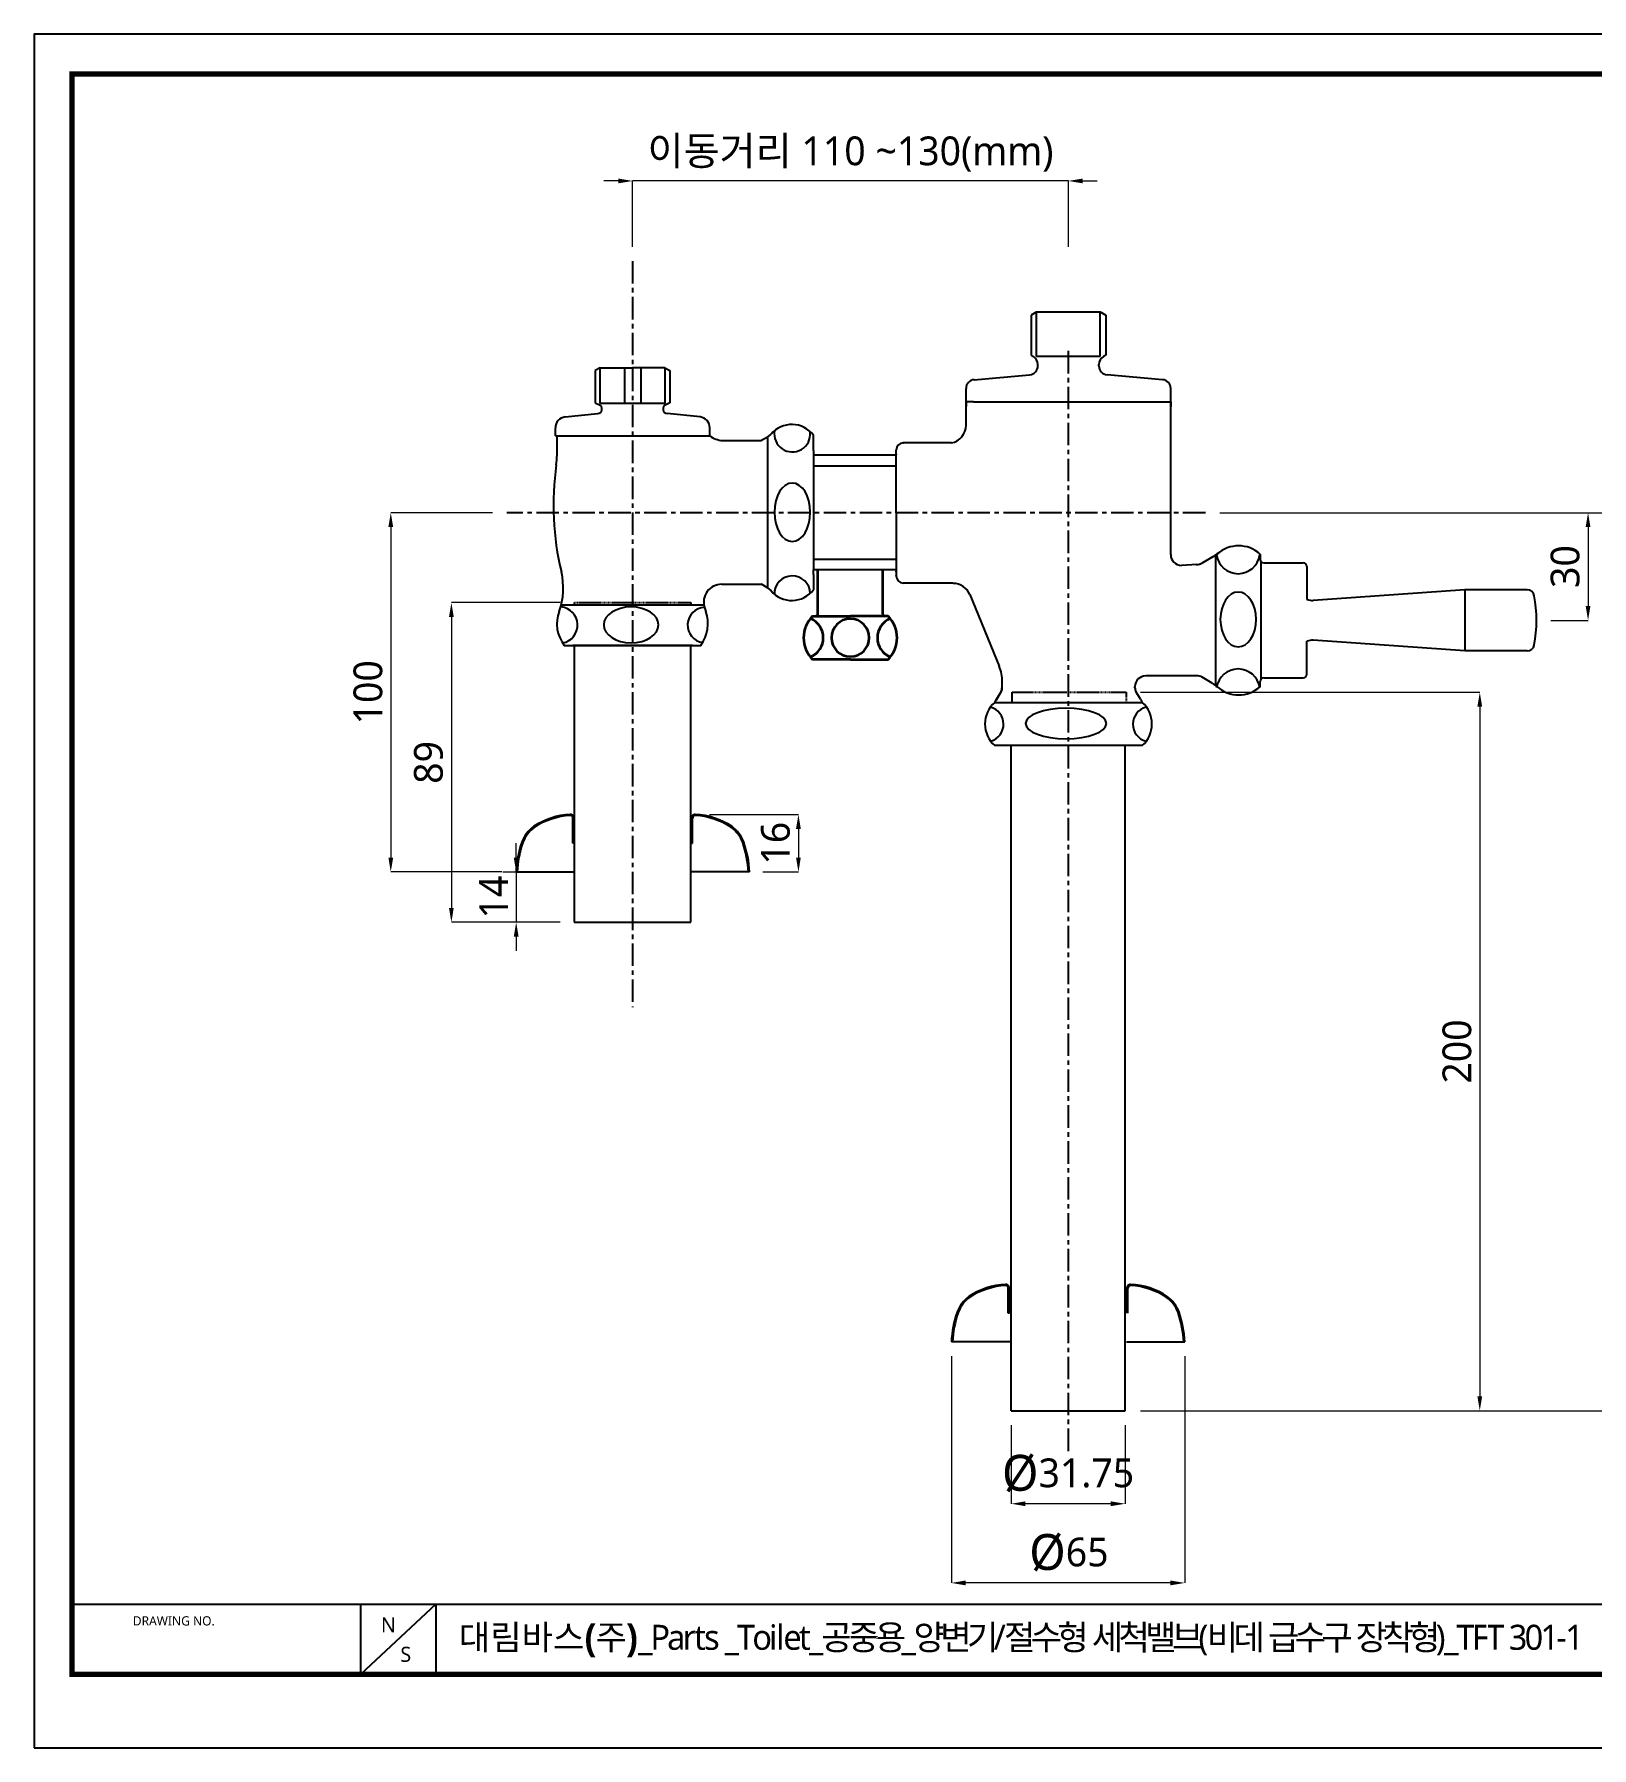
# Model space of a CAD drawing. Header units: millimetres. Extents: x 575 to 1226, y -855 to -378.
# Drawn here: x 575.4 to 1009, y -855.5 to -378.5 of the extents above; entities that cross this region are included whole.
import ezdxf

# ---------------------------------------------------------------- set-up
doc = ezdxf.new("R2010")
doc.units = ezdxf.units.MM
doc.linetypes.add('CENTER', pattern=[2, 1.25, -0.25, 0.25, -0.25])
doc.linetypes.add('HIDDEN', pattern=[0.375, 0.25, -0.125])
doc.layers.add('DIM & TEXT', color=4, linetype='Continuous', lineweight=15)
doc.layers.add('DWG', color=7, linetype='Continuous', lineweight=25)
doc.styles.add('Daelim Dimension', font='')
doc.styles.get('Daelim Dimension').set_extended_font_data('NanumGothic')
doc.dimstyles.new('DEFAULT', dxfattribs={"dimscale": 2, "dimtxt": 2, "dimasz": 2, "dimexe": 0, "dimexo": 2, "dimgap": 1, "dimtad": 1, "dimdec": 1, "dimzin": 9, "dimdsep": 46, "dimtxsty": 'Daelim Dimension', "dimcen": 0.5, "dimclrd": 252, "dimclre": 252, "dimclrt": 3, "dimadec": 1, "dimazin": 0, "dimtfac": 1, "dimtdec": 1, "dimtix": 1, "dimtmove": 0, "dimatfit": 3, "dimfxl": 1, "dimtolj": 1, "dimtzin": 1, "dimlwd": 9, "dimlwe": 9, "dimarcsym": 0})

# ---------------------------------------------------------------- blocks, each defined once
blk = doc.blocks.new('*D1')
at = {"color": 5, "lineweight": 9, "ltscale": 0.5, "transparency": 16777216}
for p, q in [((737.97, -419.33), (733.97, -419.33)), ((741.97, -437.63), (741.97, -419.33)), ((863.32, -419.33), (741.97, -419.33)), ((863.32, -437.7), (863.32, -419.33)), ((867.32, -419.33), (871.32, -419.33))]:
    blk.add_line(p, q, dxfattribs=at)
at = {"color": 5, "ltscale": 0.5, "transparency": 16777216}
for points in [[(737.97, -418.66), (737.97, -420), (741.97, -419.33)], [(867.32, -418.66), (867.32, -420), (863.32, -419.33)]]:
    blk.add_solid(points, dxfattribs=at)
at = {"layer": 'Defpoints', "color": 0, "ltscale": 0.5, "transparency": 16777216}
for p in [(741.97, -419.33), (741.97, -441.63), (863.32, -441.7)]:
    blk.add_point(p, dxfattribs=at)
at = {"color": 2, "ltscale": 0.5, "transparency": 16777216, "insert": (802.65, -411.84), "char_height": 8, "attachment_point": 5, "style": 'Daelim Dimension'}
blk.add_mtext('\\A1;이동거리 110 ~130(mm)', dxfattribs=at)
blk = doc.blocks.new('*D2')
at = {"color": 5, "lineweight": 9, "ltscale": 0.5, "transparency": 16777216}
for p, q in [((702.96, -511.68), (674.65, -511.68)), ((674.65, -515.68), (674.65, -607.68)), ((705.54, -611.68), (674.65, -611.68))]:
    blk.add_line(p, q, dxfattribs=at)
at = {"color": 5, "ltscale": 0.5, "transparency": 16777216}
for points in [[(673.99, -515.68), (675.32, -515.68), (674.65, -511.68)], [(673.99, -607.68), (675.32, -607.68), (674.65, -611.68)]]:
    blk.add_solid(points, dxfattribs=at)
at = {"layer": 'Defpoints', "color": 0, "ltscale": 0.5, "transparency": 16777216}
for p in [(706.96, -511.68), (674.65, -611.68), (709.54, -611.68)]:
    blk.add_point(p, dxfattribs=at)
at = {"color": 7, "ltscale": 0.5, "transparency": 16777216, "insert": (668.33, -561.68), "char_height": 8, "attachment_point": 5, "rotation": 90, "style": 'Daelim Dimension'}
blk.add_mtext('\\A1;100', dxfattribs=at)
blk = doc.blocks.new('*D3')
at = {"color": 5, "lineweight": 9, "ltscale": 0.5, "transparency": 16777216}
for p, q in [((721.78, -536.7), (691.53, -536.7)), ((691.53, -540.7), (691.53, -621.7)), ((721.78, -625.7), (691.53, -625.7))]:
    blk.add_line(p, q, dxfattribs=at)
at = {"color": 5, "ltscale": 0.5, "transparency": 16777216}
for points in [[(690.86, -540.7), (692.19, -540.7), (691.53, -536.7)], [(690.86, -621.7), (692.19, -621.7), (691.53, -625.7)]]:
    blk.add_solid(points, dxfattribs=at)
at = {"layer": 'Defpoints', "color": 0, "ltscale": 0.5, "transparency": 16777216}
for p in [(725.78, -536.7), (691.53, -625.7), (725.78, -625.7)]:
    blk.add_point(p, dxfattribs=at)
at = {"color": 7, "ltscale": 0.5, "transparency": 16777216, "insert": (685.17, -581.2), "char_height": 8, "attachment_point": 5, "rotation": 90, "style": 'Daelim Dimension'}
blk.add_mtext('\\A1;89', dxfattribs=at)
blk = doc.blocks.new('*D4')
at = {"color": 5, "lineweight": 9, "ltscale": 0.5, "transparency": 16777216}
for p, q in [((709.57, -607.7), (709.57, -603.7)), ((705.84, -611.7), (709.57, -611.7)), ((709.57, -611.7), (709.57, -625.7)), ((721.72, -625.7), (709.57, -625.7)), ((709.57, -629.7), (709.57, -633.7))]:
    blk.add_line(p, q, dxfattribs=at)
at = {"color": 5, "ltscale": 0.5, "transparency": 16777216}
for points in [[(708.9, -607.7), (710.24, -607.7), (709.57, -611.7)], [(708.9, -629.7), (710.24, -629.7), (709.57, -625.7)]]:
    blk.add_solid(points, dxfattribs=at)
at = {"layer": 'Defpoints', "color": 0, "ltscale": 0.5, "transparency": 16777216}
for p in [(709.84, -611.7), (709.57, -625.7), (725.72, -625.7)]:
    blk.add_point(p, dxfattribs=at)
at = {"color": 7, "ltscale": 0.5, "transparency": 16777216, "insert": (703.3, -618.7), "char_height": 8, "attachment_point": 5, "rotation": 90, "style": 'Daelim Dimension'}
blk.add_mtext('\\A1;14', dxfattribs=at)
blk = doc.blocks.new('*D5')
at = {"color": 5, "lineweight": 9, "ltscale": 0.5, "transparency": 16777216}
for p, q in [((763.43, -595.7), (788.16, -595.7)), ((788.16, -599.7), (788.16, -607.68)), ((778.24, -611.68), (788.16, -611.68))]:
    blk.add_line(p, q, dxfattribs=at)
at = {"color": 5, "ltscale": 0.5, "transparency": 16777216}
for points in [[(787.49, -599.7), (788.82, -599.7), (788.16, -595.7)], [(787.49, -607.68), (788.82, -607.68), (788.16, -611.68)]]:
    blk.add_solid(points, dxfattribs=at)
at = {"layer": 'Defpoints', "color": 0, "ltscale": 0.5, "transparency": 16777216}
for p in [(759.43, -595.7), (774.24, -611.68), (788.16, -611.68)]:
    blk.add_point(p, dxfattribs=at)
at = {"color": 7, "ltscale": 0.5, "transparency": 16777216, "insert": (781.8, -603.69), "char_height": 8, "attachment_point": 5, "rotation": 90, "style": 'Daelim Dimension'}
blk.add_mtext('\\A1;16', dxfattribs=at)
blk = doc.blocks.new('*D6')
at = {"color": 5, "lineweight": 9, "ltscale": 0.5, "transparency": 16777216}
for p, q in [((905.46, -511.68), (1008.01, -511.68)), ((1008.01, -515.68), (1008.01, -537.66)), ((997.68, -541.66), (1008.01, -541.66))]:
    blk.add_line(p, q, dxfattribs=at)
at = {"color": 5, "ltscale": 0.5, "transparency": 16777216}
for points in [[(1007.34, -515.68), (1008.68, -515.68), (1008.01, -511.68)], [(1007.34, -537.66), (1008.68, -537.66), (1008.01, -541.66)]]:
    blk.add_solid(points, dxfattribs=at)
at = {"layer": 'Defpoints', "color": 0, "ltscale": 0.5, "transparency": 16777216}
for p in [(901.46, -511.68), (993.68, -541.66), (1008.01, -541.66)]:
    blk.add_point(p, dxfattribs=at)
at = {"color": 7, "ltscale": 0.5, "transparency": 16777216, "insert": (1001.65, -526.67), "char_height": 8, "attachment_point": 5, "rotation": 90, "style": 'Daelim Dimension'}
blk.add_mtext('\\A1;30', dxfattribs=at)
blk = doc.blocks.new('*D7')
at = {"color": 5, "lineweight": 9, "ltscale": 0.5, "transparency": 16777216}
for p, q in [((905.46, -511.68), (1056.12, -511.68)), ((1056.12, -515.68), (1056.12, -757.68)), ((905.46, -761.68), (1056.12, -761.68))]:
    blk.add_line(p, q, dxfattribs=at)
at = {"color": 5, "ltscale": 0.5, "transparency": 16777216}
for points in [[(1055.45, -515.68), (1056.79, -515.68), (1056.12, -511.68)], [(1055.45, -757.68), (1056.79, -757.68), (1056.12, -761.68)]]:
    blk.add_solid(points, dxfattribs=at)
at = {"layer": 'Defpoints', "color": 0, "ltscale": 0.5, "transparency": 16777216}
for p in [(901.46, -511.68), (901.46, -761.68), (1056.12, -761.68)]:
    blk.add_point(p, dxfattribs=at)
at = {"color": 7, "ltscale": 0.5, "transparency": 16777216, "insert": (1049.76, -636.68), "char_height": 8, "attachment_point": 5, "rotation": 90, "style": 'Daelim Dimension'}
blk.add_mtext('\\A1;250', dxfattribs=at)
blk = doc.blocks.new('*D8')
at = {"color": 5, "lineweight": 9, "ltscale": 0.5, "transparency": 16777216}
for p, q in [((883.4, -561.68), (977.86, -561.68)), ((977.86, -565.68), (977.86, -757.68)), ((883.4, -761.68), (977.86, -761.68))]:
    blk.add_line(p, q, dxfattribs=at)
at = {"color": 5, "ltscale": 0.5, "transparency": 16777216}
for points in [[(977.2, -565.68), (978.53, -565.68), (977.86, -561.68)], [(977.2, -757.68), (978.53, -757.68), (977.86, -761.68)]]:
    blk.add_solid(points, dxfattribs=at)
at = {"layer": 'Defpoints', "color": 0, "ltscale": 0.5, "transparency": 16777216}
for p in [(879.4, -561.68), (879.4, -761.68), (977.86, -761.68)]:
    blk.add_point(p, dxfattribs=at)
at = {"color": 7, "ltscale": 0.5, "transparency": 16777216, "insert": (971.53, -661.68), "char_height": 8, "attachment_point": 5, "rotation": 90, "style": 'Daelim Dimension'}
blk.add_mtext('\\A1;200', dxfattribs=at)
blk = doc.blocks.new('*D9')
at = {"color": 5, "lineweight": 9, "ltscale": 0.5, "transparency": 16777216}
for p, q in [((830.73, -746.52), (830.73, -809.62)), ((895.73, -746.52), (895.73, -809.62)), ((891.73, -809.62), (834.73, -809.62))]:
    blk.add_line(p, q, dxfattribs=at)
at = {"color": 5, "ltscale": 0.5, "transparency": 16777216}
for points in [[(834.73, -808.95), (834.73, -810.29), (830.73, -809.62)], [(891.73, -808.95), (891.73, -810.29), (895.73, -809.62)]]:
    blk.add_solid(points, dxfattribs=at)
at = {"layer": 'Defpoints', "color": 0, "ltscale": 0.5, "transparency": 16777216}
for p in [(830.73, -742.52), (895.73, -742.52), (830.73, -809.62)]:
    blk.add_point(p, dxfattribs=at)
at = {"color": 7, "ltscale": 0.5, "transparency": 16777216, "insert": (863.46, -801.23), "char_height": 8, "attachment_point": 5, "style": 'Daelim Dimension'}
blk.add_mtext('\\A1;{\\H1.25x;\\C256;Ø}65', dxfattribs=at)
blk = doc.blocks.new('*D10')
at = {"color": 5, "lineweight": 9, "ltscale": 0.5, "transparency": 16777216}
for p, q in [((847.36, -765.68), (847.36, -787.58)), ((879.11, -765.68), (879.11, -787.58)), ((875.11, -787.58), (851.36, -787.58))]:
    blk.add_line(p, q, dxfattribs=at)
at = {"color": 5, "ltscale": 0.5, "transparency": 16777216}
for points in [[(851.36, -786.91), (851.36, -788.25), (847.36, -787.58)], [(875.11, -786.91), (875.11, -788.25), (879.11, -787.58)]]:
    blk.add_solid(points, dxfattribs=at)
at = {"layer": 'Defpoints', "color": 0, "ltscale": 0.5, "transparency": 16777216}
for p in [(847.36, -761.68), (879.11, -761.68), (847.36, -787.58)]:
    blk.add_point(p, dxfattribs=at)
at = {"color": 7, "ltscale": 0.5, "transparency": 16777216, "insert": (863.23, -779.19), "char_height": 8, "attachment_point": 5, "style": 'Daelim Dimension'}
blk.add_mtext('\\A1;{\\H1.25x;\\C256;Ø}31.75', dxfattribs=at)

msp = doc.modelspace()

# ---------------------------------------------------------------- linework, layer by layer
msp.add_line((872.3187522, -455.8546786), (854.3187522, -455.8546786))
at = {"color": 0}
for p, q in [((815.3506997, -511.7663918), (815.3506997, -494.2663918)), ((830.8082482, -492.2663918), (817.3506997, -492.2663918)), ((815.3506997, -511.7663918), (815.3506997, -529.2663918)), ((830.3948624, -531.2663918), (817.3506997, -531.2663918)), ((709.5367794, -611.6808684), (725.7228279, -611.6808684)), ((774.5367794, -611.6808684), (758.2228279, -611.6808684))]:
    msp.add_line(p, q, dxfattribs=at)
at = {"color": 0, "ltscale": 0.05}
for p, q in [((835.8759709, -534.4977252), (844.0641403, -554.3851759)), ((843.4224204, -563.5308745), (844.6544704, -561.3968947)), ((844.9224204, -560.3968947), (844.9224204, -558.8418639))]:
    msp.add_line(p, q, dxfattribs=at)
at = {"ltscale": 0.5}
for p, q in [((725.7780437, -625.6957762), (725.7780437, -548.6259749)), ((758.222826, -625.6957762), (758.222824, -548.6259749))]:
    msp.add_line(p, q, dxfattribs=at)
at = {"color": 5}
msp.add_line((585.8582019, -815.5329421), (1110.0454845, -815.5329421), dxfattribs=at)
at = {"color": 5, "ltscale": 40}
for p, q in [((666.2088909, -815.5329421), (666.2088909, -835.1492827)), ((666.2088909, -815.5329421), (666.2088909, -835.1492827)), ((687.2032451, -815.5329421), (666.2088909, -835.1492827)), ((687.2032451, -815.5329421), (666.2088909, -835.1492827)), ((687.2032451, -815.5329421), (687.2032451, -835.1492827)), ((687.2032451, -815.5329421), (687.2032451, -835.1492827))]:
    msp.add_line(p, q, dxfattribs=at)
at = {"ltscale": 0.5}
msp.add_lwpolyline([(575.3900089, -855.4998305), (1226.3900089, -855.4998305), (1226.3900089, -378.4998305), (575.3900089, -378.4998305)], close=True, dxfattribs=at)
at = {"color": 5, "linetype": 'ByBlock', "lineweight": 200, "const_width": 1.5}
msp.add_lwpolyline([(585.8582019, -835.0751097), (1215.8582019, -835.0751097), (1215.8582019, -389.5751097), (585.8582019, -389.5751097)], close=True, dxfattribs=at)
at = {"color": 0}
for centre, start, end in [((817.3506997, -494.2663918), 90, 180), ((817.3506997, -529.2663918), 180, 270)]:
    msp.add_arc(centre, 2, start, end, dxfattribs=at)
at = {"color": 0, "linetype": 'HIDDEN'}
msp.add_arc((829.7188737, -541.716376), 10.4718256, 81.683186219, 86.298807051, dxfattribs=at)
at = {"color": 0, "ltscale": 0.05}
for centre, radius, start, end in [((832.9224204, -558.8418639), 12, 0, 21.801450073), ((842.9224204, -560.3968947), 2, 330.000014923, 0)]:
    msp.add_arc(centre, radius, start, end, dxfattribs=at)
at = {"color": 0}
for p in [(815.3506997, -495.5163918), (817.3506997, -492.2663918), (815.3506997, -528.0163918), (815.3506997, -529.2663918), (815.3506997, -529.2663918)]:
    msp.add_point(p, dxfattribs=at)
at = {"layer": 'DIM & TEXT', "color": 0, "linetype": 'ByBlock', "lineweight": 35}
for p, q in [((793.6031513, -537.8933241), (793.6031513, -527.6259749)), ((811.5710124, -527.6259749), (811.5710124, -539.8184493)), ((793.6031513, -539.8184493), (793.6031513, -537.8933241)), ((792.1078548, -540.5090086), (802.6078548, -540.5090086)), ((792.1078548, -540.5090086), (802.6078548, -540.5090086)), ((813.1078548, -540.5090086), (802.6078548, -540.5090086)), ((813.1078548, -540.5090086), (802.6078548, -540.5090086)), ((802.6078548, -552.5090086), (792.1078548, -552.5090086)), ((802.6078548, -552.5090086), (813.1078548, -552.5090086))]:
    msp.add_line(p, q, dxfattribs=at)
for centre, radius, start, end in [((798.05587, -546.5090086), 8.4486026, 134.750865295, 225.249134705), ((789.2886161, -546.5090086), 5.791745, 292.601908857, 67.398091143), ((792.9614429, -539.8184493), 0.6417093, 270, 0), ((802.6078548, -546.4919417), 5.2570434, 90, 270), ((802.6078548, -546.4919417), 5.2570434, 270, 90), ((815.9270915, -546.5090086), 5.791745, 112.601908857, 247.398091143), ((812.2127227, -539.8184493), 0.6417093, 180, 270), ((807.1598377, -546.5090086), 8.4486026, 314.750865295, 45.249134705)]:
    msp.add_arc(centre, radius, start, end, dxfattribs=at)
at = {"layer": 'DWG', "color": 1, "linetype": 'CENTER', "lineweight": -3, "ltscale": 5}
for p, q in [((741.972826, -441.6259749), (741.972826, -649.3759749)), ((863.233654, -466.6603072), (863.233654, -773.9108717)), ((901.4648723, -511.6808684), (706.9648723, -511.6808684))]:
    msp.add_line(p, q, dxfattribs=at)
at = {"layer": 'DWG', "color": 0}
for p, q in [((854.3187522, -455.8546786), (852.9264474, -456.6585262)), ((852.9264474, -456.6585262), (852.9264474, -467.8546786)), ((872.3187522, -455.8546786), (873.7110571, -456.6585262)), ((873.7110571, -456.6585262), (873.7110571, -467.8546786)), ((732.972826, -471.3214095), (731.5805225, -472.1252501)), ((731.5805225, -472.1252501), (731.5805225, -481.0931151)), ((732.972826, -471.3214095), (741.972826, -471.3214095)), ((750.972826, -471.3214095), (741.972826, -471.3214095)), ((750.972826, -471.3214095), (752.3651313, -472.1252501)), ((752.3651313, -472.1252501), (752.3651313, -481.0931151)), ((852.9264474, -467.8546786), (853.5687522, -468.2255135)), ((873.7110571, -467.8546786), (873.0687522, -468.2255135)), ((837.1008629, -474.6550198), (852.5366416, -473.3045641)), ((889.5366416, -474.6550198), (874.1008629, -473.3045641)), ((731.5805225, -481.0931151), (732.733694, -481.6445982)), ((752.3651313, -481.0931151), (751.2119598, -481.6445982)), ((834.8187522, -480.8546786), (834.8187522, -477.1455065)), ((836.9248212, -480.8546786), (834.8187522, -480.8546786)), ((834.8187522, -480.8546786), (834.8187522, -482.1455055)), ((834.8187522, -487.3546786), (834.8187522, -480.8546786)), ((891.8187522, -480.8546786), (891.8187522, -477.1455065)), ((891.8187522, -523.3546786), (891.8187522, -480.8546786)), ((891.8187522, -480.8546786), (891.8187522, -482.1455065)), ((723.1684398, -485.0424712), (732.3047256, -484.110678)), ((760.7772121, -485.0424712), (751.6409263, -484.110678)), ((720.472826, -490.3214095), (720.472826, -488.0269835)), ((720.935688, -495.6617339), (720.935688, -490.6259749)), ((763.472826, -490.3214095), (763.472826, -488.0269835)), ((779.5627307, -490.6259749), (777.8306808, -491.6259749)), ((792.3160114, -494.3759749), (792.3160114, -490.1259749)), ((767.0587921, -491.6259749), (772.9273014, -491.6259749)), ((772.9273014, -491.6259749), (777.8306808, -491.6259749)), ((792.3160114, -494.3759749), (792.3160114, -495.6259749)), ((815.3506997, -495.6259749), (792.3160114, -495.6259749)), ((792.3160114, -498.6259749), (815.3506997, -498.6259749)), ((792.3160114, -524.6259749), (815.3506997, -524.6259749)), ((903.2209377, -524.1632292), (900.4529895, -525.7613051)), ((903.355627, -524.1016676), (900.5876769, -525.6997435)), ((916.7209377, -523.2050231), (916.7209377, -524.6632292)), ((815.3506997, -527.6259749), (792.3160114, -527.6259749)), ((792.3160114, -528.8759749), (792.3160114, -527.6259749)), ((792.3160114, -528.8759749), (792.3160114, -533.1259749)), ((899.0876769, -526.1016676), (894.8187522, -526.3546786)), ((917.7209377, -525.6632292), (928.7209377, -525.6632292)), ((929.7209377, -526.6632292), (929.7209377, -530.9132292)), ((766.7702178, -531.6259749), (777.8306808, -531.6259749)), ((779.5627307, -532.6259749), (777.8306808, -531.6259749)), ((929.7209377, -530.9132292), (929.7209377, -535.8713286)), ((973.6756, -533.1632292), (931.4781246, -536.1632292)), ((929.7209377, -552.4132292), (929.7209377, -547.4551299)), ((973.6756, -550.1632292), (931.4781246, -547.1632292)), ((722.935688, -548.6259749), (725.2856864, -548.6259749)), ((929.7209377, -556.6632292), (929.7209377, -552.4132292)), ((899.0876769, -557.1016676), (884.855627, -557.1016676)), ((903.355627, -559.1016676), (900.5876769, -557.5035918)), ((917.7209377, -557.6632292), (928.7209377, -557.6632292)), ((843.3187522, -563.8546786), (844.4168284, -561.9527548)), ((881.855627, -560.4676955), (881.855627, -560.1016676)), ((883.355627, -563.6016676), (882.1235752, -561.4676955)), ((916.7209377, -560.1214354), (916.7209377, -558.6632292)), ((847.3586769, -761.6808684), (847.358654, -576.4976408)), ((879.1086769, -761.6808684), (879.108654, -576.4976408)), ((725.3867797, -603.6808684), (725.3867797, -596.6998885)), ((758.3867797, -603.6808684), (758.3867797, -596.6998885)), ((758.686779, -603.6808684), (758.686779, -596.6998885)), ((725.686779, -603.6808684), (725.3867797, -603.6808684)), ((758.3867797, -603.6808684), (758.686779, -603.6808684)), ((846.5836772, -734.5174086), (846.5836772, -727.5364363)), ((846.8836765, -734.5174086), (846.8836765, -727.5364363)), ((879.5836772, -734.5174086), (879.5836772, -727.5364363)), ((879.8836765, -734.5174086), (879.8836765, -727.5364363)), ((846.8836765, -734.5174086), (846.5836772, -734.5174086)), ((846.9836769, -742.5174086), (830.7336769, -742.5174086)), ((879.4836769, -742.5174086), (895.7336769, -742.5174086)), ((847.3586769, -761.6808684), (879.1086769, -761.6808684))]:
    msp.add_line(p, q, dxfattribs=at)
at = {"layer": 'DWG', "color": 0, "lineweight": -3}
for p, q in [((854.4838157, -468.2255135), (854.4838157, -455.8546786)), ((872.0687522, -455.8546786), (872.0687522, -468.2255135)), ((732.972826, -481.3214095), (732.972826, -471.3214095)), ((739.7182292, -471.3214095), (739.7182292, -481.3214095)), ((744.2402362, -471.3214095), (744.2402362, -481.3214095)), ((750.972826, -471.3214095), (750.972826, -481.3214095)), ((872.0687522, -468.2255135), (854.4838157, -468.2255135)), ((866.0143424, -468.2255135), (859.7643424, -468.2255135)), ((750.972826, -481.3214095), (732.972826, -481.3214095)), ((836.9248212, -480.8546786), (891.8187522, -480.8546786)), ((720.472826, -490.3214095), (763.472826, -490.3214095)), ((779.5627307, -490.6259749), (780.5627307, -489.8145506)), ((779.5627307, -490.6259749), (779.5627307, -532.3759749)), ((792.3160114, -495.6259749), (792.3160114, -527.6259749)), ((904.3146076, -523.5063536), (904.3146076, -559.8179457)), ((917.013832, -557.9561217), (917.013832, -525.3703368)), ((779.5627307, -532.3759749), (779.5627307, -532.6259749)), ((779.5627307, -532.6259749), (780.5627307, -533.4373915)), ((722.2757453, -537.3759749), (761.7757453, -537.3759749)), ((725.7780418, -537.3759749), (725.7780437, -536.6957762)), ((758.222826, -536.6957762), (758.222826, -537.3759749)), ((725.2856864, -548.6259749), (760.935688, -548.6259749)), ((758.6228275, -548.6259749), (725.3228263, -548.6259749)), ((903.355627, -559.1016676), (904.7209377, -560.1214354)), ((842.8002758, -564.4976408), (843.4224204, -563.5308745)), ((842.8002758, -564.4976408), (883.8832817, -564.4976408)), ((883.355627, -563.6016676), (883.8832817, -564.4976408)), ((883.8832817, -576.4976408), (842.8002758, -576.4976408)), ((847.358654, -609.6826766), (847.358654, -602.8059599)), ((879.108654, -609.6826766), (879.108654, -602.8059599)), ((725.722826, -625.6957762), (758.222826, -625.6957762))]:
    msp.add_line(p, q, dxfattribs=at)
at = {"layer": 'DWG', "color": 0, "linetype": 'Continuous'}
for p, q in [((854.8187522, -470.8140774), (854.8187522, -470.390577)), ((871.8187522, -470.8140774), (871.8187522, -470.390577))]:
    msp.add_line(p, q, dxfattribs=at)
at = {"layer": 'DWG'}
for p, q in [((973.6756, -533.1632292), (973.6756, -550.1632292)), ((991.0600185, -533.1632292), (973.6756, -533.1632292)), ((991.0600185, -550.1632292), (973.6756, -550.1632292))]:
    msp.add_line(p, q, dxfattribs=at)
at = {"layer": 'DWG', "color": 0, "linetype": 'HIDDEN', "lineweight": -3}
for p, q in [((725.7780437, -536.6957762), (758.222826, -536.6957762)), ((847.6534614, -564.5082304), (847.6534614, -561.6811354)), ((847.6534614, -561.6811354), (879.4034614, -561.6811354)), ((879.4034614, -561.6811354), (879.4034614, -564.5082304))]:
    msp.add_line(p, q, dxfattribs=at)
at = {"layer": 'DWG', "color": 0, "linetype": 'Continuous'}
for centre, start, end in [((852.3187522, -470.8140774), 275, 0), ((852.3187522, -470.390577), 0, 60), ((874.3187522, -470.390577), 120, 180), ((874.3187522, -470.8140774), 180, 265)]:
    msp.add_arc(centre, 2.5, start, end, dxfattribs=at)
at = {"layer": 'DWG', "color": 0}
for centre, radius, start, end in [((837.3187522, -477.1455065), 2.5, 95, 180), ((889.3187522, -477.1455065), 2.5, 0, 85), ((732.1728267, -482.8173888), 1.3, 275.823204734, 64.44138934), ((751.7728271, -482.8173888), 1.3, 115.55861066, 264.176795266), ((723.472826, -488.0269835), 3, 95.823313452, 180), ((760.472826, -488.0269835), 3, 0, 84.176686548), ((786.3160114, -494.6259749), 7.5, 36.869788363, 140.094398305), ((829.8187522, -487.3546786), 5, 280.783051094, 0), ((701.935688, -495.6617339), 19, 351.807799632, 0), ((798.935688, -509.6259749), 79, 171.807799632, 193.586713539), ((894.8187522, -523.3546786), 3, 180, 270), ((910.7209377, -529.9132292), 9, 48.189543185, 131.810456815), ((917.7209377, -524.6632292), 1, 180, 270), ((703.6782073, -532.6479781), 19, 339.928008282, 13.586713539), ((898.9529895, -523.1632292), 3, 270, 299.999835794), ((899.0876769, -523.1016676), 3, 270, 299.999835794), ((928.7209377, -526.6632292), 1, 0, 90), ((766.7702178, -536.6259749), 5, 90, 196.507543601), ((786.3160114, -528.6259749), 7.5, 219.905601695, 323.130211637), ((831.2335874, -536.3546786), 5, 21.801409486, 90), ((780.1931667, -532.6479781), 19, 196.507543601, 200.071991718), ((730.916788, -542.6008589), 10, 159.928008282, 217.049821728), ((752.954586, -542.6008589), 10, 322.950178272, 20.071991718), ((884.855627, -560.1016676), 3, 90, 180), ((899.0876769, -560.1016676), 3, 60.000164206, 90), ((917.7209377, -558.6632292), 1, 90, 180), ((928.7209377, -556.6632292), 1, 270, 0), ((841.8187522, -560.4527548), 3, 330, 0), ((883.855627, -560.4676955), 2, 180, 209.999985077), ((910.7209377, -553.4132292), 9, 228.189543185, 311.810456815), ((848.0917797, -570.4976408), 8, 131.409629007, 228.590370993), ((878.5917797, -570.4976408), 8, 311.409629007, 48.590370993), ((725.5367794, -615.6808684), 20, 92.564084696, 123.792059486), ((725.5367794, -615.6808684), 19.7, 92.564084696, 123.792059486), ((724.686779, -596.6998885), 1, 0, 92.564084696), ((724.686779, -596.6998885), 0.7, 0, 92.564084696), ((759.3867797, -596.6998885), 1, 87.435915304, 180), ((759.3867797, -596.6998885), 0.7, 87.435915304, 180), ((758.5367794, -615.6808684), 19.7, 56.207940514, 87.435915304), ((758.5367794, -615.6808684), 20, 56.207940514, 87.435915304), ((720.4586143, -607.0253432), 10, 127.196262052, 158.807442775), ((720.4586143, -607.0253432), 9.7, 127.196262052, 158.807442775), ((763.6149425, -607.0253432), 9.7, 21.192557225, 52.803737948), ((763.6149425, -607.0253432), 10, 21.192557225, 52.803737948), ((739.4992561, -613.1808684), 30, 160.992997474, 177.133840127), ((739.4992561, -613.1808684), 29.7, 160.992997474, 177.133840127), ((744.5743026, -613.1808684), 29.7, 2.866159873, 19.007002526), ((744.5743026, -613.1808684), 30, 2.866159873, 19.007002526), ((846.7336769, -746.5174086), 20, 92.564084696, 123.792059486), ((846.7336769, -746.5174086), 19.7, 92.564084696, 123.792059486), ((845.8836765, -727.5364363), 1, 0, 92.564084696), ((845.8836765, -727.5364363), 0.7, 0, 92.564084696), ((880.5836772, -727.5364363), 1, 87.435915304, 180), ((880.5836772, -727.5364363), 0.7, 87.435915304, 180), ((879.7336769, -746.5174086), 19.7, 56.207940514, 87.435915304), ((879.7336769, -746.5174086), 20, 56.207940514, 87.435915304), ((860.6961536, -744.0174086), 30, 160.992997474, 177.133840127), ((860.6961536, -744.0174086), 29.7, 160.992997474, 177.133840127), ((841.6555137, -737.8618834), 10, 127.196262052, 158.807442775), ((841.6555137, -737.8618834), 9.7, 127.196262052, 158.807442775), ((884.8118419, -737.8618834), 9.7, 21.192557225, 52.803737948), ((884.8118419, -737.8618834), 10, 21.192557225, 52.803737948), ((865.7712001, -744.0174086), 29.7, 2.866159873, 19.007002526), ((865.7712001, -744.0174086), 30, 2.866159873, 19.007002526)]:
    msp.add_arc(centre, radius, start, end, dxfattribs=at)
at = {"layer": 'DWG', "color": 0, "lineweight": -3}
for centre, radius, start, end in [((767.8708915, -483.8128951), 7.8551708, 235.951791536, 264.065944796), ((786.4518032, -489.7522032), 5.0198338, 170.683939265, 5.094934494), ((898.6185817, -515.4008315), 9.9067759, 298.565429413, 311.628565984), ((910.5781288, -522.6025374), 6.0638825, 188.324278908, 351.675721092), ((786.4518032, -534.2802947), 5.0015623, 1.432194508, 181.432194508), ((721.5949554, -542.9601271), 5.0580659, 280.270029439, 84.653885874), ((762.244482, -542.9785063), 4.9372328, 92.682137707, 261.300897915), ((931.7718334, -528.9602492), 7.2089666, 253.471500349, 267.66495598), ((932.2841072, -557.4500029), 10.3182991, 94.480015238, 104.383354325), ((910.5781288, -561.2577879), 6.0614564, 8.165710602, 171.834289398), ((840.3574352, -570.5622008), 4.9117207, 285.700142826, 75.256370415), ((886.1989879, -570.5622008), 4.9117207, 104.743629585, 254.299857174)]:
    msp.add_arc(centre, radius, start, end, dxfattribs=at)
at = {"layer": 'DWG'}
for centre, radius, start, end in [((991.0600185, -535.1632292), 2, 10.820266189, 90), ((957.0506, -541.6632292), 36.625, 349.179733811, 10.820266189), ((991.0600185, -548.1632292), 2, 270, 349.179733811)]:
    msp.add_arc(centre, radius, start, end, dxfattribs=at)
at = {"layer": 'DWG', "color": 0, "lineweight": -3, "extrusion": (0, 0, -1)}
for centre, major_axis, ratio in [((786.4518032, -511.5564101), (0, 8.125), 0.6153846154), ((910.6214256, -541.4094145), (0, 7.625), 0.6557377049), ((741.566225, -542.924063), (-7.625, 0), 0.6557377049), ((862.6399707, -570.3665907), (11.25, 0), 0.3777777778)]:
    msp.add_ellipse(centre, major_axis=major_axis, ratio=ratio, dxfattribs=at)

# ---------------------------------------------------------------- texts
at = {"color": 5, "ltscale": 40, "style": 'Daelim Dimension'}
msp.add_text('DRAWING NO.', height=2.569011268, dxfattribs=at).set_placement((602.8311061, -821.4676268))
at = {"char_height": 4.2041236, "width": 5.867310562, "attachment_point": 1, "style": 'Daelim Dimension'}
for s, insert in [('N', (671.9190807, -819.2106535)), ('S', (677.3252239, -827.3881743))]:
    msp.add_mtext(s, dxfattribs=dict(at, insert=insert))
at = {"color": 2, "insert": (693.6018779, -821.275492), "char_height": 6.965595, "width": 412.025137177, "attachment_point": 1, "style": 'Daelim Dimension'}
msp.add_mtext('{\\fPretendard Variable SemiBold|b0|i0|c129|p2;대림바스(주)\\fNanumGothic|b0|i0|c129|p50;\\T0.8;_Parts _Toilet_\\fGulim|b0|i0|c129|p50;공중용\\fNanumGothic|b0|i0|c129|p50;_\\fGulim|b0|i0|c129|p50;양변기\\fNanumGothic|b0|i0|c129|p50;/\\fGulim|b0|i0|c129|p50;절수형 세척밸브\\fNanumGothic|b0|i0|c129|p50;(\\fGulim|b0|i0|c129|p50;비데 급수구 장착형\\fNanumGothic|b0|i0|c129|p50;)_TFT 301-1}', dxfattribs=at)

# ---------------------------------------------------------------- dimensions: what is measured, and where the dimension line sits
at = {"ltscale": 0.5}
dim = msp.add_linear_dim(base=(741.972826, -419.329138), p1=(863.3187522, -441.7035811), p2=(741.972826, -441.6259749), text='이동거리 110 ~130(mm)', dimstyle='DEFAULT', override={"dimtxt": 4, "dimclrd": 5, "dimclre": 5, "dimclrt": 2}, dxfattribs=at)
dim.commit()
dim.dimension.update_dxf_attribs({"geometry": '*D1', "text_midpoint": (802.6457891, -411.8412983)})
for base, p1, p2, override, picture, middle in [((674.6524906, -611.6808684), (706.9648723, -511.6808684), (709.5367794, -611.6808684), {"dimtxt": 4, "dimdec": 6, "dimclrd": 5, "dimclre": 5, "dimclrt": 7}, '*D2', (668.3263103, -561.6808684)), ((1008.009159, -541.6632292), (901.4648723, -511.6808684), (993.6756, -541.6632292), {"dimtxt": 4, "dimclrd": 5, "dimclre": 5, "dimclrt": 7}, '*D6', (1001.648644, -526.6720488)), ((1056.1185989, -761.6808684), (901.4648723, -511.6808684), (901.4648723, -761.6808684), {"dimtxt": 4, "dimclrd": 5, "dimclre": 5, "dimclrt": 7}, '*D7', (1049.7638063, -636.6808684)), ((691.5258197, -625.6957762), (725.7780437, -536.6957762), (725.7780437, -625.6957762), {"dimtxt": 4, "dimdec": 6, "dimclrd": 5, "dimclre": 5, "dimclrt": 7}, '*D3', (685.1710272, -581.1957762)), ((977.8630924, -761.6808684), (879.4034614, -561.6811354), (879.4034614, -761.6808684), {"dimtxt": 4, "dimdec": 0, "dimclrd": 5, "dimclre": 5, "dimclrt": 7}, '*D8', (971.5254672, -661.6810019)), ((788.1578989, -611.6808684), (759.4315165, -595.7008897), (774.2363996, -611.6808684), {"dimtxt": 4, "dimclrd": 5, "dimclre": 5, "dimclrt": 7}, '*D5', (781.8031063, -603.690879)), ((709.5698779, -625.6957762), (709.8364089, -611.6957773), (725.722826, -625.6957762), {"dimtxt": 4, "dimdec": 0, "dimclrd": 5, "dimclre": 5, "dimclrt": 7}, '*D4', (703.3009222, -618.6957768))]:
    dim = msp.add_linear_dim(base=base, p1=p1, p2=p2, angle=90, dimstyle='DEFAULT', override=override, dxfattribs=at)
    dim.commit()
    dim.dimension.update_dxf_attribs({"geometry": picture, "text_midpoint": middle})
for base, p1, p2, override, picture, middle in [((830.7336769, -809.619658), (895.7336769, -742.5174086), (830.7336769, -742.5174086), {"dimtxt": 4, "dimclrd": 5, "dimclre": 5, "dimclrt": 7}, '*D9', (863.4604006, -809.619658)), ((847.3586769, -787.5806748), (879.1086769, -761.6808684), (847.3586769, -761.6808684), {"dimtxt": 4, "dimdec": 2, "dimclrd": 5, "dimclre": 5, "dimclrt": 7}, '*D10', (863.2336769, -787.5806748))]:
    dim = msp.add_linear_dim(base=base, p1=p1, p2=p2, text='{\\H1.25x;\\C256;Ø}<>', dimstyle='DEFAULT', override=override, dxfattribs=at)
    dim.commit()
    dim.dimension.update_dxf_attribs({"geometry": picture, "text_midpoint": middle, "dimtype": 160})

doc.saveas('drawing.dxf')
